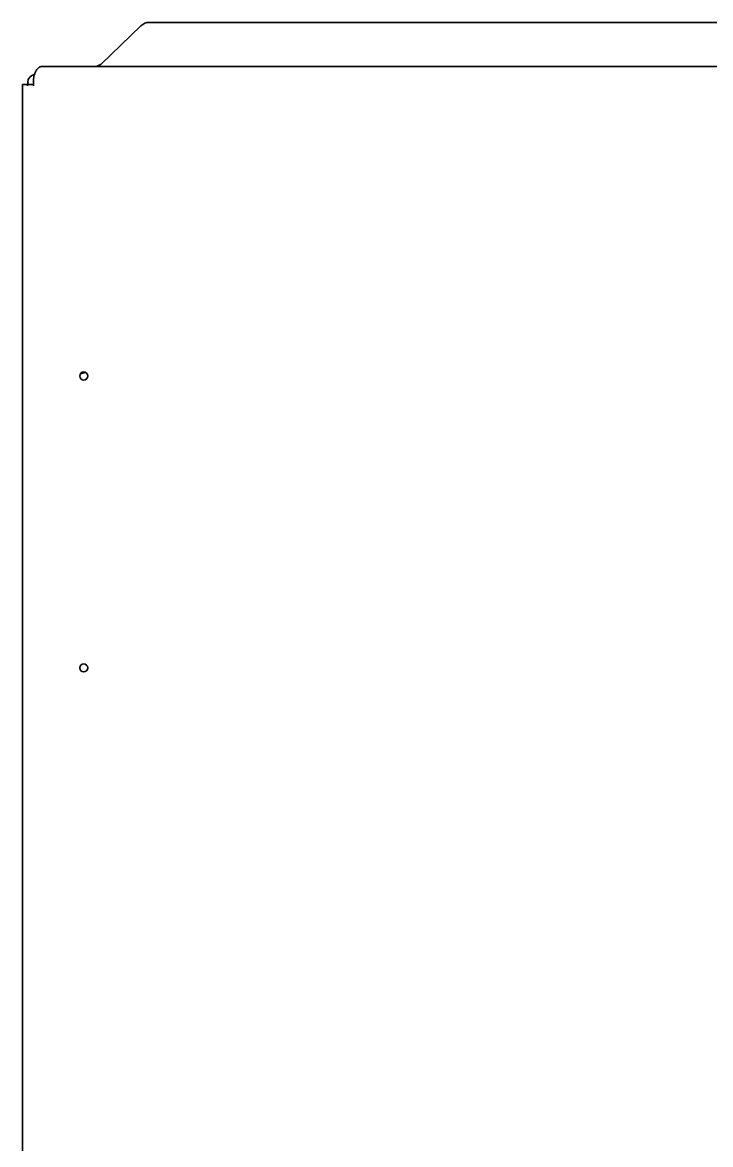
# Model space of a CAD drawing. Extents: x 6327 to 10269, y -393 to 3204.
# Drawn here: x 8426.8 to 8598.5, y 702.2 to 982.3 of the extents above; entities that cross this region are included whole.
import ezdxf

# ---------------------------------------------------------------- set-up
doc = ezdxf.new("R2010")
doc.units = 0
doc.header["$LTSCALE"] = 5
doc.layers.add('1', color=7, linetype='CONTINUOUS', true_color=0xffffff)

msp = doc.modelspace()

# ---------------------------------------------------------------- linework, layer by layer
at = {"layer": '1', "color": 7, "linetype": 'Continuous', "lineweight": 35}
for p, q in [((8456.33, 981.48), (8446.44, 971.92)), ((9147.69, 982.32), (8458.45, 982.32)), ((8431.57, 971.33), (9174.57, 971.33)), ((8426.77, 966.83), (8428.57, 966.83)), ((8426.77, 966.83), (8426.77, 317.43)), ((8428.09, 967.4), (8428.06, 966.53)), ((8429.57, 966.83), (8428.57, 966.83)), ((8429.57, 968.28), (8429.57, 966.53))]:
    msp.add_line(p, q, dxfattribs=at)
for centre in [(8442.07, 894.06), (8442.07, 821.2)]:
    msp.add_circle(centre, 1, dxfattribs=at)
msp.add_arc((8432.57, 968.28), 3, 155.5302, 180, dxfattribs=at)
for centre, major_axis, ratio, start_param, end_param in [((8458.45, 979.43), (-3, 0), 0.965926, 4.712389, 5.497787), ((8430.14, 967.33), (2.05, 0), 0.974464, 1.764675, 3.106686), ((8440.32, 899.86), (5.35, 0), 0.99996, 4.882125, 5.12861)]:
    msp.add_ellipse(centre, major_axis=major_axis, ratio=ratio, start_param=start_param, end_param=end_param, dxfattribs=at)
for points, knots in [([(8430.45, 970.67), (8430.38, 970.6), (8430.32, 970.52), (8430.23, 970.39), (8430.21, 970.34), (8430.15, 970.25), (8430.13, 970.2), (8430.05, 970.06), (8430, 969.95), (8429.94, 969.8), (8429.92, 969.74), (8429.89, 969.66), (8429.88, 969.64), (8429.86, 969.58), (8429.85, 969.55), (8429.84, 969.53)], [0, 0, 0, 0, 0.25, 0.25, 0.375, 0.375, 0.5, 0.5, 0.75, 0.75, 0.875, 0.875, 0.9375, 0.9375, 1, 1, 1, 1]), ([(8431.57, 971.33), (8431.55, 971.33), (8431.53, 971.33), (8431.48, 971.32), (8431.46, 971.32), (8431.39, 971.31), (8431.34, 971.3), (8431.2, 971.25), (8431.11, 971.21), (8430.99, 971.14), (8430.97, 971.13), (8430.92, 971.09), (8430.9, 971.08), (8430.83, 971.03), (8430.78, 970.99), (8430.64, 970.87), (8430.55, 970.77), (8430.45, 970.67)], [0, 0, 0, 0, 0.0625, 0.0625, 0.125, 0.125, 0.25, 0.25, 0.5, 0.5, 0.5625, 0.5625, 0.625, 0.625, 0.75, 0.75, 1, 1, 1, 1]), ([(8446.44, 971.92), (8446.37, 971.88), (8446.3, 971.84), (8446.16, 971.76), (8446.09, 971.72), (8445.99, 971.67), (8445.96, 971.65), (8445.89, 971.61), (8445.85, 971.6), (8445.75, 971.55), (8445.68, 971.52), (8445.47, 971.44), (8445.33, 971.4), (8445.12, 971.35), (8445.05, 971.34), (8444.95, 971.33), (8444.91, 971.33), (8444.84, 971.33), (8444.81, 971.33), (8444.77, 971.33)], [0, 0, 0, 0, 0.125, 0.125, 0.25, 0.25, 0.3125, 0.3125, 0.375, 0.375, 0.5, 0.5, 0.75, 0.75, 0.875, 0.875, 0.9375, 0.9375, 1, 1, 1, 1])]:
    msp.add_open_spline(points, degree=3, knots=knots, dxfattribs=at)

doc.saveas('drawing.dxf')
